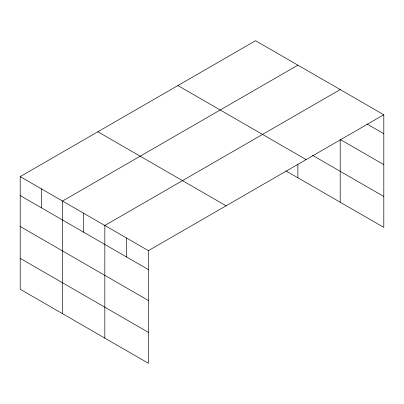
<?xml version="1.0" encoding="UTF-8"?>
<svg xmlns="http://www.w3.org/2000/svg" width="404" height="404" viewBox="0 0 404 404"><rect width="100%" height="100%" fill="white"/><g stroke="black" fill="none" stroke-linecap="round" stroke-linejoin="round"><path stroke-width="0.61" d="M20.2 176.609L148.43 250.642L148.43 363.282L20.2 289.249L20.2 176.609L255.57 40.718L383.8 114.751L383.8 227.391L285.951 170.897M297.889 65.15L62.514 201.041L62.514 313.681M340.203 89.582L104.833 225.472L104.833 338.108M148.43 250.642L383.8 114.751M366.908 123.972L383.8 133.724M383.8 164.635L340.203 139.461L340.203 202.217M312.534 155.338L383.8 196.48M177.901 85.562L306.126 159.595M97.874 131.765L226.099 205.798M20.2 195.581L148.43 269.614M20.2 226.493L148.43 300.526M20.2 258.338L148.43 332.371M297.889 164.191L297.889 177.79M126.629 238.057L126.629 257.03M83.673 213.256L83.673 232.229M41.36 188.825L41.36 207.797"/></g></svg>
